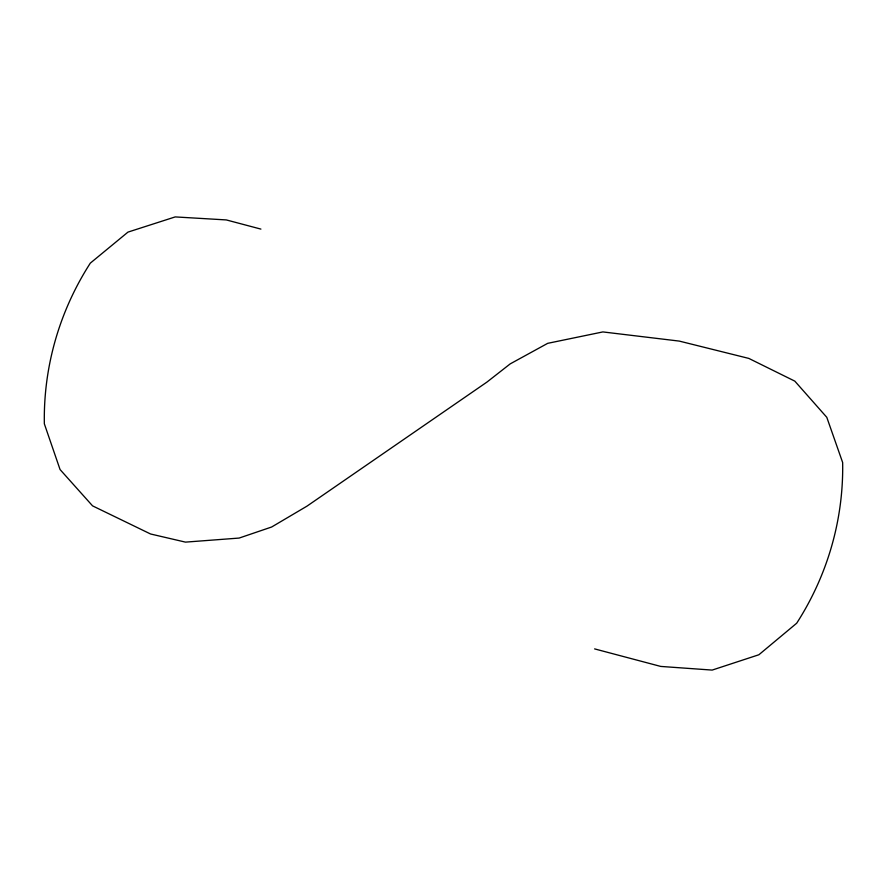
<?xml version="1.0" encoding="UTF-8"?>
<svg xmlns="http://www.w3.org/2000/svg" width="887" height="887" viewBox="0 0 887 887"><rect width="100%" height="100%" fill="white"/><g stroke="black" fill="none" stroke-linecap="round" stroke-linejoin="round"><path stroke-width="1.33" d="M260.911 229.101L226.285 219.921L175.216 216.916L127.972 232.106L90.319 263.129A296.114 289.206 -12.5 0 0 44.35 423.831L60.061 469.545L92.558 505.867L150.557 533.985L185.472 542.123L239.135 538.065L271.644 527.011L306.946 506.167L486.93 382.097L510.202 363.881L547.689 343.336L602.883 331.926L679.276 341.096L748.828 358.415L794.819 381.133L826.795 417.322L842.65 462.526A296.114 289.206 -12.5 0 1 796.681 623.228L758.873 654.761L712.161 670.084L660.726 666.425L594.612 648.896"/></g></svg>
